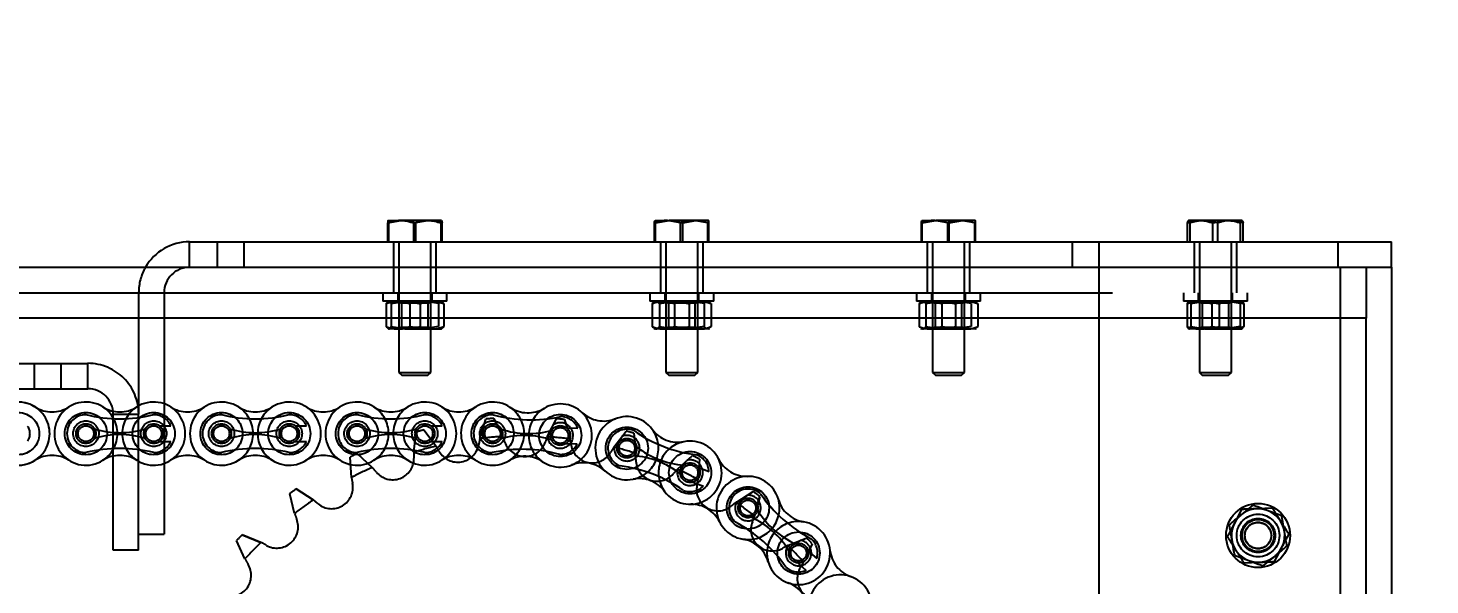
# Model space of a CAD drawing. Header units: metres. Extents: x 0 to 63075, y 0 to 44550.
# Drawn here: x 40231.3 to 40494, y 35206.8 to 35311.1 of the extents above; entities that cross this region are included whole.
import ezdxf

# ---------------------------------------------------------------- set-up
doc = ezdxf.new("R2010")
doc.units = ezdxf.units.M
doc.header["$LTSCALE"] = 75
doc.linetypes.add('HIDDEN2', pattern=[4.7625, 3.175, -1.5875])
for name, color, linetype in [('SDM', 7, 'Continuous'), ('SL4', 4, 'Continuous'), ('ST1', 7, 'HIDDEN2')]:
    doc.layers.add(name, color=color, linetype=linetype)
doc.styles.add('ROMANS', font='ROMANS.SHX')
doc.dimstyles.new('75___1-75', dxfattribs={"dimscale": 75, "dimtxt": 2.5, "dimasz": 2, "dimexe": 1.5, "dimexo": 1, "dimgap": 0.5, "dimtad": 1, "dimdec": 0, "dimzin": 12, "dimtxsty": 'ROMANS', "dimcen": 0, "dimclrd": 256, "dimclre": 256, "dimclrt": 3, "dimazin": 3, "dimtfac": 1, "dimtdec": 0, "dimtmove": 0, "dimatfit": 0, "dimfxl": 1, "dimlwd": -1, "dimlwe": -1, "dimarcsym": 0})

# ---------------------------------------------------------------- blocks, each defined once
blk = doc.blocks.new('*D30')
at = {"layer": 'Defpoints', "color": 0, "transparency": 16777216}
for p in [(40486.78, 35690.51), (40724.01, 35690.51), (40486.78, 35271.03)]:
    blk.add_point(p, dxfattribs=at)
at = {"layer": 'SDM', "transparency": 16777216}
for p, q in [((40486.78, 35346.03), (40486.78, 35803.01)), ((40724.01, 35765.51), (40724.01, 35803.01)), ((40336.78, 35690.51), (40186.78, 35690.51)), ((40486.78, 35690.51), (40724.01, 35690.51)), ((40874.01, 35690.51), (41922, 35690.51))]:
    blk.add_line(p, q, dxfattribs=at)
for points in [[(40336.78, 35715.51), (40336.78, 35665.51), (40486.78, 35690.51)], [(40874.01, 35715.51), (40874.01, 35665.51), (40724.01, 35690.51)]]:
    blk.add_solid(points, dxfattribs=at)
at = {"layer": 'SDM', "color": 3, "transparency": 16777216, "insert": (41643.43, 35821.76), "char_height": 187.5, "attachment_point": 5, "style": 'ROMANS'}
blk.add_mtext('237', dxfattribs=at)
blk = doc.blocks.new('*D31')
at = {"layer": 'Defpoints', "color": 0, "transparency": 16777216}
for p in [(35812.3, 35690.51), (35812.3, 35271.03), (40486.78, 35271.03)]:
    blk.add_point(p, dxfattribs=at)
at = {"layer": 'SDM', "transparency": 16777216}
for p, q in [((35812.3, 35346.03), (35812.3, 35803.01)), ((40486.78, 35346.03), (40486.78, 35803.01)), ((40336.78, 35690.51), (35962.3, 35690.51))]:
    blk.add_line(p, q, dxfattribs=at)
for points in [[(35962.3, 35715.51), (35962.3, 35665.51), (35812.3, 35690.51)], [(40336.78, 35715.51), (40336.78, 35665.51), (40486.78, 35690.51)]]:
    blk.add_solid(points, dxfattribs=at)
at = {"layer": 'SDM', "color": 3, "transparency": 16777216, "insert": (38149.54, 35821.76), "char_height": 187.5, "attachment_point": 5, "style": 'ROMANS'}
blk.add_mtext('4674', dxfattribs=at)
blk = doc.blocks.new('A$Ce03ead7b')
at = {"layer": 'SL4'}
for p, q in [((4486.38, 1733.67), (4488.83, 1734.11)), ((4486.48, 1734.11), (4486.47, 1734.11)), ((4486.48, 1734.11), (4488.83, 1734.11)), ((4493.83, 1734.11), (4488.83, 1734.11)), ((4491.29, 1733.67), (4493.83, 1734.11)), ((4496.47, 1734.11), (4493.83, 1734.11)), ((4496.48, 1734.11), (4496.47, 1734.11)), ((4496.48, 1734.11), (4496.48, 1734.11)), ((4536.48, 1734.11), (4539.13, 1734.11)), ((4536.58, 1733.67), (4539.13, 1734.11)), ((4544.13, 1734.11), (4539.13, 1734.11)), ((4541.68, 1733.67), (4544.13, 1734.11)), ((4546.47, 1734.11), (4544.13, 1734.11)), ((4546.48, 1734.11), (4546.47, 1734.11)), ((4586.48, 1734.11), (4586.47, 1734.11)), ((4586.48, 1734.11), (4589.07, 1734.11)), ((4586.54, 1733.67), (4589.07, 1734.11)), ((4594.07, 1734.11), (4589.07, 1734.11)), ((4591.6, 1733.67), (4594.07, 1734.11)), ((4596.47, 1734.11), (4594.07, 1734.11)), ((4596.48, 1734.11), (4596.48, 1734.11)), ((4636.25, 1733.67), (4638.62, 1734.11)), ((4636.48, 1734.11), (4636.46, 1734.1)), ((4643.6, 1734.11), (4638.62, 1734.11)), ((4640.99, 1733.67), (4643.6, 1734.11)), ((4646.46, 1734.11), (4643.6, 1734.11)), ((4646.49, 1734.1), (4646.48, 1734.11)), ((4486.38, 1730.11), (4486.38, 1733.67)), ((4491.29, 1730.11), (4491.29, 1733.67)), ((4496.38, 1730.11), (4496.38, 1733.67)), ((4496.57, 1730.11), (4496.57, 1733.67)), ((4536.38, 1730.11), (4536.38, 1733.67)), ((4536.58, 1730.11), (4536.58, 1733.67)), ((4541.68, 1730.11), (4541.68, 1733.67)), ((4546.57, 1730.11), (4546.57, 1733.67)), ((4586.42, 1730.11), (4586.42, 1733.67)), ((4586.54, 1730.11), (4586.54, 1733.67)), ((4591.6, 1730.11), (4591.6, 1733.67)), ((4596.53, 1730.11), (4596.53, 1733.67)), ((4636.25, 1730.11), (4636.25, 1733.67)), ((4640.99, 1730.11), (4640.99, 1733.67)), ((4646.21, 1730.11), (4646.21, 1733.67)), ((4646.7, 1730.11), (4646.7, 1733.67)), ((4449.24, 1725.35), (4449.24, 1730.11)), ((4449.24, 1730.11), (4454.48, 1730.11)), ((4454.48, 1725.35), (4454.48, 1730.11)), ((4454.48, 1730.11), (4459.48, 1730.11)), ((4459.48, 1725.35), (4459.48, 1730.11)), ((4459.48, 1730.11), (4614.72, 1730.11)), ((4614.72, 1725.35), (4614.72, 1730.11)), ((4614.72, 1730.11), (4619.72, 1730.11)), ((4619.72, 1725.35), (4619.72, 1730.11)), ((4619.72, 1730.11), (4664.48, 1730.11)), ((4664.48, 1725.35), (4664.48, 1730.11)), ((4664.48, 1730.11), (4674.48, 1730.11)), ((4674.48, 1725.35), (4674.48, 1730.11)), ((3669.71, 1725.35), (4614.72, 1725.35)), ((4459.48, 1725.35), (4614.72, 1725.35)), ((4614.72, 1725.35), (4619.71, 1725.35)), ((4619.71, 1481.35), (4619.71, 1725.35)), ((4619.71, 1725.35), (4664.95, 1725.35)), ((4664.95, 1481.35), (4664.95, 1725.35)), ((4664.95, 1725.35), (4674.48, 1725.35)), ((4674.48, 1725.35), (4674.48, 1481.35)), ((4619.71, 1715.83), (3669.71, 1715.83)), ((4648.5, 1680.8), (4646.28, 1678.96)), ((4653.92, 1678.8), (4651.21, 1679.8)), ((4645.03, 1671.42), (4647.74, 1670.42)), ((4650.45, 1669.42), (4652.67, 1671.26))]:
    blk.add_line(p, q, dxfattribs=at)
for centre, radius, start, end in [((4449.24, 1720.59), 9.53, 90, 150), ((4649.47, 1675.11), 5, 129.7022, 189.7022), ((4649.47, 1675.11), 5, 69.7022, 129.7022), ((4649.47, 1675.11), 5, 9.7022, 69.7022), ((4649.47, 1675.11), 5, 189.7022, 249.7022), ((4649.47, 1675.11), 5, 309.7022, 9.7022), ((4649.47, 1675.11), 5, 249.7022, 309.7022)]:
    blk.add_arc(centre, radius, start, end, dxfattribs=at)
for points, knots in [([(4486.48, 1734.11), (4486.47, 1734.11), (4486.44, 1734.09), (4486.41, 1733.85), (4486.38, 1733.67)], [0, 0, 0, 0, 0.231849, 1, 1, 1, 1]), ([(4488.83, 1734.11), (4488.89, 1734.11), (4489.72, 1734.11), (4490.53, 1733.88), (4491.29, 1733.67)], [0, 0, 0, 0, 0.0702006, 1, 1, 1, 1]), ([(4493.83, 1734.11), (4493.89, 1734.11), (4494.75, 1734.11), (4495.59, 1733.88), (4496.38, 1733.67)], [0, 0, 0, 0, 0.070201, 1, 1, 1, 1]), ([(4496.38, 1733.67), (4496.4, 1733.85), (4496.43, 1734.09), (4496.46, 1734.11), (4496.47, 1734.11)], [0, 0, 0, 0, 0.768151, 1, 1, 1, 1]), ([(4496.47, 1734.11), (4496.5, 1734.06), (4496.53, 1733.98), (4496.56, 1733.72), (4496.57, 1733.67)], [0, 0, 0, 0, 0.7889992, 1, 1, 1, 1]), ([(4536.38, 1733.67), (4536.38, 1733.72), (4536.42, 1733.98), (4536.45, 1734.06), (4536.48, 1734.11)], [0, 0, 0, 0, 0.211001, 1, 1, 1, 1]), ([(4536.48, 1734.11), (4536.49, 1734.11), (4536.52, 1734.09), (4536.55, 1733.85), (4536.58, 1733.67)], [0, 0, 0, 0, 0.231849, 1, 1, 1, 1]), ([(4539.13, 1734.11), (4539.19, 1734.11), (4540.05, 1734.11), (4540.9, 1733.88), (4541.68, 1733.67)], [0, 0, 0, 0, 0.070201, 1, 1, 1, 1]), ([(4544.13, 1734.11), (4544.18, 1734.11), (4545.01, 1734.11), (4545.82, 1733.88), (4546.57, 1733.67)], [0, 0, 0, 0, 0.070201, 1, 1, 1, 1]), ([(4546.57, 1733.67), (4546.55, 1733.85), (4546.51, 1734.09), (4546.48, 1734.11), (4546.47, 1734.11)], [0, 0, 0, 0, 0.768151, 1, 1, 1, 1]), ([(4586.42, 1733.67), (4586.42, 1733.72), (4586.44, 1733.98), (4586.46, 1734.06), (4586.48, 1734.11)], [0, 0, 0, 0, 0.2110008, 1, 1, 1, 1]), ([(4586.48, 1734.11), (4586.48, 1734.11), (4586.5, 1734.09), (4586.52, 1733.85), (4586.54, 1733.67)], [0, 0, 0, 0, 0.231849, 1, 1, 1, 1]), ([(4589.07, 1734.11), (4589.13, 1734.11), (4589.98, 1734.11), (4590.82, 1733.88), (4591.6, 1733.67)], [0, 0, 0, 0, 0.0702006, 1, 1, 1, 1]), ([(4594.07, 1734.11), (4594.12, 1734.11), (4594.96, 1734.11), (4595.77, 1733.88), (4596.53, 1733.67)], [0, 0, 0, 0, 0.070201, 1, 1, 1, 1]), ([(4596.53, 1733.67), (4596.52, 1733.85), (4596.5, 1734.09), (4596.48, 1734.11), (4596.47, 1734.11)], [0, 0, 0, 0, 0.768151, 1, 1, 1, 1]), ([(4638.62, 1734.11), (4638.67, 1734.11), (4639.47, 1734.11), (4640.26, 1733.88), (4640.99, 1733.67)], [0, 0, 0, 0, 0.070201, 1, 1, 1, 1]), ([(4643.6, 1734.11), (4643.66, 1734.11), (4644.54, 1734.11), (4645.41, 1733.88), (4646.21, 1733.67)], [0, 0, 0, 0, 0.070201, 1, 1, 1, 1]), ([(4646.21, 1733.67), (4646.27, 1733.85), (4646.36, 1734.09), (4646.44, 1734.11), (4646.46, 1734.11)], [0, 0, 0, 0, 0.768151, 1, 1, 1, 1]), ([(4646.46, 1734.11), (4646.52, 1734.06), (4646.61, 1733.98), (4646.68, 1733.72), (4646.7, 1733.67)], [0, 0, 0, 0, 0.788999, 1, 1, 1, 1]), ([(4646.28, 1678.96), (4646.23, 1678.91), (4645.48, 1678.29), (4644.74, 1677.68), (4644.06, 1677.11)], [0, 0, 0, 0, 0.070201, 1, 1, 1, 1]), ([(4651.21, 1679.8), (4651.15, 1679.82), (4650.23, 1680.16), (4649.34, 1680.49), (4648.5, 1680.8)], [0, 0, 0, 0, 0.070201, 1, 1, 1, 1]), ([(4654.4, 1675.95), (4654.37, 1676.18), (4654.2, 1677.14), (4654.04, 1678.08), (4653.92, 1678.8)], [0, 0, 0, 0, 0.231849, 1, 1, 1, 1]), ([(4644.06, 1677.11), (4644.18, 1676.39), (4644.34, 1675.45), (4644.51, 1674.49), (4644.55, 1674.27)], [0, 0, 0, 0, 0.7681507, 1, 1, 1, 1]), ([(4644.55, 1674.27), (4644.68, 1673.51), (4644.84, 1672.54), (4645, 1671.62), (4645.03, 1671.42)], [0, 0, 0, 0, 0.788999, 1, 1, 1, 1]), ([(4654.89, 1673.11), (4654.86, 1673.3), (4654.7, 1674.23), (4654.53, 1675.19), (4654.4, 1675.95)], [0, 0, 0, 0, 0.211001, 1, 1, 1, 1]), ([(4652.67, 1671.26), (4652.72, 1671.31), (4653.47, 1671.93), (4654.21, 1672.54), (4654.89, 1673.11)], [0, 0, 0, 0, 0.070201, 1, 1, 1, 1]), ([(4647.74, 1670.42), (4647.8, 1670.4), (4648.72, 1670.06), (4649.61, 1669.73), (4650.45, 1669.42)], [0, 0, 0, 0, 0.070201, 1, 1, 1, 1])]:
    blk.add_open_spline(points, degree=3, knots=knots, dxfattribs=at)
at = {"layer": 'ST1'}
for p, q in [((4491.66, 1733.67), (4489.12, 1734.11)), ((4496.57, 1733.67), (4494.12, 1734.11)), ((4541.27, 1733.67), (4538.82, 1734.11)), ((4546.37, 1733.67), (4543.82, 1734.11)), ((4591.35, 1733.67), (4588.88, 1734.11)), ((4596.41, 1733.67), (4593.88, 1734.11)), ((4596.47, 1734.11), (4596.49, 1734.09)), ((4638.62, 1734.11), (4636.48, 1734.11)), ((4641.96, 1733.67), (4639.35, 1734.11)), ((4646.7, 1733.67), (4644.33, 1734.11)), ((4646.48, 1734.11), (4646.46, 1734.11)), ((4486.57, 1730.11), (4486.57, 1733.67)), ((4491.66, 1730.11), (4491.66, 1733.67)), ((4541.27, 1730.11), (4541.27, 1733.67)), ((4546.37, 1730.11), (4546.37, 1733.67)), ((4591.35, 1730.11), (4591.35, 1733.67)), ((4596.41, 1730.11), (4596.41, 1733.67)), ((4636.74, 1730.11), (4636.74, 1733.67)), ((4641.96, 1730.11), (4641.96, 1733.67)), ((4449.24, 1725.35), (4449.24, 1730.11)), ((4454.48, 1725.35), (4454.48, 1730.11)), ((4487.48, 1730.11), (4487.48, 1725.35)), ((4488.47, 1730.11), (4488.47, 1705.67)), ((4494.47, 1705.67), (4494.47, 1730.11)), ((4495.48, 1725.35), (4495.48, 1730.11)), ((4537.48, 1730.11), (4537.48, 1725.35)), ((4538.48, 1730.11), (4538.48, 1705.67)), ((4544.48, 1705.67), (4544.48, 1730.11)), ((4545.48, 1725.35), (4545.48, 1730.11)), ((4587.48, 1730.11), (4587.48, 1725.35)), ((4588.48, 1730.11), (4588.48, 1705.67)), ((4594.48, 1705.67), (4594.48, 1730.11)), ((4595.48, 1725.35), (4595.48, 1730.11)), ((4614.72, 1725.35), (4614.72, 1730.11)), ((4637.48, 1730.11), (4637.48, 1725.35)), ((4638.48, 1730.11), (4638.48, 1705.67)), ((4644.48, 1705.67), (4644.48, 1730.11)), ((4645.48, 1725.35), (4645.48, 1730.11)), ((4664.48, 1725.35), (4664.48, 1730.11)), ((4487.48, 1725.35), (4487.48, 1720.59)), ((4495.48, 1720.59), (4495.48, 1725.35)), ((4537.48, 1725.35), (4537.48, 1720.59)), ((4545.48, 1720.59), (4545.48, 1725.35)), ((4587.48, 1725.35), (4587.48, 1720.59)), ((4595.48, 1720.59), (4595.48, 1725.35)), ((4637.48, 1725.35), (4637.48, 1720.59)), ((4645.48, 1720.59), (4645.48, 1725.35)), ((4664.95, 1481.35), (4664.95, 1725.35)), ((4669.71, 1725.35), (4669.71, 1722.29)), ((4669.71, 1722.29), (4669.71, 1715.83)), ((3669.71, 1720.59), (4669.71, 1720.59)), ((4439.71, 1720.59), (4439.71, 1697.83)), ((4444.48, 1720.59), (4444.48, 1675.35)), ((4485.47, 1720.59), (4485.47, 1718.99)), ((4493.25, 1718.99), (4485.47, 1718.99)), ((4486.06, 1718.54), (4486.55, 1718.99)), ((4486.06, 1718.54), (4486.06, 1714.23)), ((4487.04, 1718.54), (4489.75, 1718.99)), ((4487.04, 1718.54), (4487.04, 1714.23)), ((4488.28, 1720.59), (4488.28, 1718.99)), ((4488.47, 1718.99), (4488.47, 1718.96)), ((4494.47, 1718.96), (4488.47, 1718.96)), ((4488.47, 1718.96), (4488.98, 1718.61)), ((4488.47, 1718.99), (4488.98, 1718.64)), ((4489.88, 1718.64), (4488.98, 1718.64)), ((4488.98, 1718.64), (4488.98, 1718.61)), ((4493.07, 1718.61), (4488.98, 1718.61)), ((4488.98, 1718.61), (4488.98, 1714.14)), ((4493.98, 1718.64), (4489.88, 1718.64)), ((4490.5, 1718.54), (4490.5, 1714.23)), ((4492.45, 1718.54), (4492.45, 1714.23)), ((4493.98, 1718.61), (4493.07, 1718.61)), ((4495.91, 1718.54), (4493.2, 1718.99)), ((4497.48, 1718.99), (4493.25, 1718.99)), ((4493.98, 1718.64), (4494.47, 1718.99)), ((4493.98, 1718.61), (4494.47, 1718.96)), ((4493.98, 1718.61), (4493.98, 1718.64)), ((4493.98, 1714.14), (4493.98, 1718.61)), ((4494.47, 1718.96), (4494.47, 1718.99)), ((4494.68, 1718.99), (4494.68, 1720.59)), ((4495.91, 1718.54), (4495.91, 1714.23)), ((4496.89, 1718.54), (4496.4, 1718.99)), ((4496.89, 1718.54), (4496.89, 1714.23)), ((4497.48, 1718.99), (4497.48, 1720.59)), ((4535.48, 1720.59), (4535.48, 1718.99)), ((4543.64, 1718.99), (4535.48, 1718.99)), ((4535.93, 1718.54), (4536.33, 1718.8)), ((4535.93, 1718.54), (4535.93, 1714.23)), ((4536.48, 1718.99), (4536.28, 1718.88)), ((4537.3, 1718.54), (4540.07, 1718.99)), ((4537.3, 1718.54), (4537.3, 1714.23)), ((4538.28, 1720.59), (4538.28, 1718.99)), ((4538.48, 1718.99), (4538.98, 1718.64)), ((4538.48, 1718.99), (4538.48, 1718.96)), ((4544.48, 1718.96), (4538.48, 1718.96)), ((4538.48, 1718.96), (4538.98, 1718.61)), ((4539.75, 1718.64), (4538.98, 1718.64)), ((4538.98, 1718.64), (4538.98, 1718.61)), ((4543.2, 1718.61), (4538.98, 1718.61)), ((4538.98, 1718.61), (4538.98, 1714.14)), ((4543.98, 1718.64), (4539.75, 1718.64)), ((4540.11, 1718.54), (4540.11, 1714.23)), ((4542.84, 1718.54), (4542.84, 1714.23)), ((4545.65, 1718.54), (4542.88, 1718.99)), ((4543.98, 1718.61), (4543.2, 1718.61)), ((4547.48, 1718.99), (4543.64, 1718.99)), ((4543.98, 1718.64), (4544.48, 1718.99)), ((4543.98, 1718.61), (4544.48, 1718.96)), ((4543.98, 1718.61), (4543.98, 1718.64)), ((4543.98, 1714.14), (4543.98, 1718.61)), ((4544.48, 1718.96), (4544.48, 1718.99)), ((4544.67, 1718.99), (4544.67, 1720.59)), ((4545.65, 1718.54), (4545.65, 1714.23)), ((4546.67, 1718.88), (4546.47, 1718.99)), ((4547.02, 1718.54), (4546.62, 1718.8)), ((4547.02, 1718.54), (4547.02, 1714.23)), ((4547.48, 1718.99), (4547.48, 1720.59)), ((4585.48, 1720.59), (4585.48, 1718.99)), ((4593.56, 1718.99), (4585.48, 1718.99)), ((4585.96, 1718.54), (4586.35, 1718.81)), ((4585.96, 1718.54), (4585.96, 1714.23)), ((4586.48, 1718.99), (4586.3, 1718.89)), ((4587.24, 1718.54), (4590, 1718.99)), ((4587.24, 1718.54), (4587.24, 1714.23)), ((4588.28, 1720.59), (4588.28, 1718.99)), ((4588.48, 1718.99), (4588.97, 1718.64)), ((4588.48, 1718.99), (4588.48, 1718.96)), ((4594.48, 1718.96), (4588.48, 1718.96)), ((4588.48, 1718.96), (4588.97, 1718.61)), ((4593.18, 1718.61), (4588.97, 1718.61)), ((4588.97, 1718.61), (4588.97, 1714.14)), ((4589.77, 1718.64), (4588.97, 1718.64)), ((4588.97, 1718.64), (4588.97, 1718.61)), ((4593.98, 1718.64), (4589.77, 1718.64)), ((4590.19, 1718.54), (4590.19, 1714.23)), ((4592.76, 1718.54), (4592.76, 1714.23)), ((4595.71, 1718.54), (4592.95, 1718.99)), ((4593.98, 1718.61), (4593.18, 1718.61)), ((4597.48, 1718.99), (4593.56, 1718.99)), ((4593.98, 1718.64), (4594.48, 1718.99)), ((4593.98, 1718.61), (4594.48, 1718.96)), ((4593.98, 1718.61), (4593.98, 1718.64)), ((4593.98, 1714.14), (4593.98, 1718.61)), ((4594.48, 1718.96), (4594.48, 1718.99)), ((4594.68, 1718.99), (4594.68, 1720.59)), ((4595.71, 1718.54), (4595.71, 1714.23)), ((4596.65, 1718.89), (4596.48, 1718.99)), ((4596.99, 1718.54), (4596.6, 1718.81)), ((4596.99, 1718.54), (4596.99, 1714.23)), ((4597.48, 1718.99), (4597.48, 1720.59)), ((4635.48, 1720.59), (4635.48, 1718.99)), ((4642.95, 1718.99), (4635.48, 1718.99)), ((4636.17, 1718.54), (4636.51, 1718.99)), ((4636.17, 1718.54), (4636.17, 1714.23)), ((4636.85, 1718.54), (4639.5, 1718.99)), ((4636.85, 1718.54), (4636.85, 1714.23)), ((4638.28, 1720.59), (4638.28, 1718.99)), ((4638.48, 1718.99), (4638.98, 1718.64)), ((4638.48, 1718.99), (4638.48, 1718.96)), ((4644.48, 1718.96), (4638.48, 1718.96)), ((4638.48, 1718.96), (4638.98, 1718.61)), ((4639.98, 1718.64), (4638.98, 1718.64)), ((4638.98, 1718.64), (4638.98, 1718.61)), ((4642.97, 1718.61), (4638.98, 1718.61)), ((4638.98, 1718.61), (4638.98, 1714.14)), ((4643.98, 1718.64), (4639.98, 1718.64)), ((4640.79, 1718.54), (4640.79, 1714.23)), ((4642.16, 1718.54), (4642.16, 1714.23)), ((4647.48, 1718.99), (4642.95, 1718.99)), ((4643.98, 1718.61), (4642.97, 1718.61)), ((4646.1, 1718.54), (4643.45, 1718.99)), ((4643.98, 1718.64), (4644.48, 1718.99)), ((4643.98, 1718.61), (4644.48, 1718.96)), ((4643.98, 1718.61), (4643.98, 1718.64)), ((4643.98, 1714.14), (4643.98, 1718.61)), ((4644.68, 1718.99), (4644.68, 1720.59)), ((4646.1, 1718.54), (4646.1, 1714.23)), ((4646.78, 1718.54), (4646.44, 1718.99)), ((4646.78, 1718.54), (4646.78, 1714.23)), ((4647.48, 1718.99), (4647.48, 1720.59)), ((4669.71, 1715.83), (3669.71, 1715.83)), ((4669.71, 1715.83), (4619.71, 1715.83)), ((4669.71, 1490.88), (4669.71, 1715.83)), ((4486.06, 1714.23), (4486.55, 1713.79)), ((4489.75, 1713.79), (4486.55, 1713.79)), ((4487.04, 1714.23), (4489.75, 1713.79)), ((4488.98, 1714.14), (4488.47, 1713.79)), ((4488.98, 1714.16), (4488.47, 1713.81)), ((4489.56, 1713.81), (4488.47, 1713.81)), ((4488.98, 1714.16), (4493.98, 1714.16)), ((4488.98, 1714.14), (4493.98, 1714.14)), ((4489.56, 1713.81), (4494.47, 1713.81)), ((4494.67, 1713.79), (4489.75, 1713.79)), ((4495.91, 1714.23), (4493.2, 1713.79)), ((4494.47, 1713.81), (4493.98, 1714.16)), ((4494.47, 1713.79), (4493.98, 1714.14)), ((4494.67, 1713.79), (4496.47, 1713.79)), ((4496.89, 1714.23), (4496.4, 1713.79)), ((4535.93, 1714.23), (4536.62, 1713.79)), ((4536.28, 1713.9), (4536.48, 1713.79)), ((4536.62, 1713.79), (4536.48, 1713.79)), ((4540.07, 1713.79), (4536.62, 1713.79)), ((4537.3, 1714.23), (4540.07, 1713.79)), ((4538.98, 1714.16), (4538.48, 1713.81)), ((4538.98, 1714.14), (4538.48, 1713.79)), ((4538.48, 1713.81), (4539.4, 1713.81)), ((4538.98, 1714.16), (4543.98, 1714.16)), ((4538.98, 1714.14), (4543.98, 1714.14)), ((4539.4, 1713.81), (4544.48, 1713.81)), ((4544.93, 1713.79), (4540.07, 1713.79)), ((4545.65, 1714.23), (4542.88, 1713.79)), ((4544.48, 1713.81), (4543.98, 1714.16)), ((4544.48, 1713.79), (4543.98, 1714.14)), ((4546.47, 1713.79), (4544.93, 1713.79)), ((4547.02, 1714.23), (4546.33, 1713.79)), ((4546.47, 1713.79), (4546.67, 1713.9)), ((4585.96, 1714.23), (4586.6, 1713.79)), ((4586.3, 1713.89), (4586.48, 1713.79)), ((4586.6, 1713.79), (4586.48, 1713.79)), ((4590, 1713.79), (4586.6, 1713.79)), ((4587.24, 1714.23), (4590, 1713.79)), ((4588.97, 1714.16), (4588.48, 1713.81)), ((4588.97, 1714.14), (4588.48, 1713.79)), ((4588.48, 1713.81), (4589.43, 1713.81)), ((4588.97, 1714.14), (4593.98, 1714.14)), ((4588.97, 1714.16), (4593.98, 1714.16)), ((4589.43, 1713.81), (4594.48, 1713.81)), ((4594.88, 1713.79), (4590, 1713.79)), ((4595.71, 1714.23), (4592.95, 1713.79)), ((4594.48, 1713.81), (4593.98, 1714.16)), ((4594.48, 1713.79), (4593.98, 1714.14)), ((4596.48, 1713.79), (4594.88, 1713.79)), ((4596.99, 1714.23), (4596.35, 1713.79)), ((4596.48, 1713.79), (4596.65, 1713.89)), ((4636.17, 1714.23), (4636.51, 1713.79)), ((4639.5, 1713.79), (4636.51, 1713.79)), ((4636.85, 1714.23), (4639.5, 1713.79)), ((4638.98, 1714.16), (4638.48, 1713.81)), ((4638.98, 1714.14), (4638.48, 1713.79)), ((4639.68, 1713.81), (4638.48, 1713.81)), ((4638.98, 1714.16), (4643.98, 1714.16)), ((4638.98, 1714.14), (4643.98, 1714.14)), ((4644.47, 1713.79), (4639.5, 1713.79)), ((4639.68, 1713.81), (4644.48, 1713.81)), ((4646.1, 1714.23), (4643.45, 1713.79)), ((4644.48, 1713.81), (4643.98, 1714.16)), ((4644.48, 1713.79), (4643.98, 1714.14)), ((4644.47, 1713.79), (4646.47, 1713.79)), ((4646.78, 1714.23), (4646.44, 1713.79)), ((4646.44, 1713.79), (4646.47, 1713.79)), ((4312.47, 1707.35), (4420.19, 1707.35)), ((4420.19, 1702.59), (4420.19, 1707.35)), ((4420.19, 1707.35), (4425.19, 1707.35)), ((4425.19, 1702.59), (4425.19, 1707.35)), ((4425.19, 1707.35), (4430.19, 1707.35)), ((4430.19, 1702.59), (4430.19, 1707.35)), ((4488.47, 1705.67), (4494.47, 1705.67)), ((4488.47, 1705.67), (4489.03, 1705.11)), ((4489.03, 1705.11), (4493.92, 1705.11)), ((4493.92, 1705.11), (4494.47, 1705.67)), ((4538.48, 1705.67), (4544.48, 1705.67)), ((4538.48, 1705.67), (4539.03, 1705.11)), ((4539.03, 1705.11), (4543.92, 1705.11)), ((4543.92, 1705.11), (4544.48, 1705.67)), ((4588.48, 1705.67), (4594.48, 1705.67)), ((4588.48, 1705.67), (4589.03, 1705.11)), ((4589.03, 1705.11), (4593.92, 1705.11)), ((4593.92, 1705.11), (4594.48, 1705.67)), ((4638.48, 1705.67), (4644.48, 1705.67)), ((4638.48, 1705.67), (4639.03, 1705.11)), ((4639.03, 1705.11), (4643.92, 1705.11)), ((4643.92, 1705.11), (4644.48, 1705.67)), ((4312.47, 1702.59), (4420.19, 1702.59)), ((4420.19, 1702.59), (4425.19, 1702.59)), ((4425.19, 1702.59), (4430.19, 1702.59)), ((4434.95, 1697.83), (4439.71, 1697.83)), ((4434.95, 1672.35), (4434.95, 1697.83)), ((4439.71, 1672.35), (4439.71, 1697.83)), ((4443.63, 1695.67), (4445.76, 1695.67)), ((4469.03, 1695.67), (4471.16, 1695.67)), ((4491.29, 1690.72), (4491.74, 1694.5)), ((4493.18, 1694.89), (4495.46, 1691.85)), ((4494.43, 1695.67), (4496.56, 1695.67)), ((4503.65, 1693.29), (4504.76, 1696.92)), ((4506.26, 1697.05), (4507.96, 1693.65)), ((4507.96, 1693.65), (4506.26, 1697.05)), ((4516.27, 1693.6), (4518.01, 1696.98)), ((4519.5, 1696.84), (4519.99, 1695.17)), ((4519.87, 1695.29), (4521.99, 1695.23)), ((4528.74, 1691.66), (4531.06, 1694.67)), ((4443.63, 1692.71), (4445.76, 1692.71)), ((4469.03, 1692.71), (4471.16, 1692.71)), ((4494.43, 1692.71), (4496.56, 1692.71)), ((4519.79, 1692.34), (4521.91, 1692.28)), ((4520.49, 1693.46), (4520.57, 1693.19)), ((4532.5, 1694.27), (4532.68, 1692.5)), ((4479.59, 1686), (4479.35, 1689.79)), ((4480.71, 1690.43), (4483.49, 1687.85)), ((4483.49, 1687.85), (4480.71, 1690.43)), ((4532.87, 1690.75), (4532.9, 1690.49)), ((4540.66, 1687.52), (4543.48, 1690.07)), ((4544.83, 1689.42), (4544.7, 1687.66)), ((4544.61, 1687.86), (4546.59, 1687.1)), ((4543.55, 1685.11), (4545.53, 1684.34)), ((4544.57, 1685.9), (4544.54, 1685.63)), ((4468.92, 1679.25), (4468.01, 1682.94)), ((4469.23, 1683.82), (4472.43, 1681.77)), ((4472.43, 1681.77), (4469.23, 1683.82)), ((4551.66, 1681.32), (4554.88, 1683.33)), ((4555.64, 1680.71), (4556.09, 1682.44)), ((4556.09, 1682.44), (4555.65, 1680.72)), ((4555.19, 1678.97), (4555.14, 1678.76)), ((4555.14, 1678.76), (4555.19, 1678.97)), ((4646.4, 1679.99), (4645.05, 1677.44)), ((4652.17, 1680.22), (4649.28, 1680.11)), ((4439.71, 1675.35), (4444.48, 1675.35)), ((4459.63, 1670.71), (4458.07, 1674.18)), ((4459.11, 1675.26), (4462.63, 1673.82)), ((4462.63, 1673.82), (4459.11, 1675.26)), ((4561.37, 1673.26), (4564.9, 1674.66)), ((4565.93, 1673.57), (4565.19, 1671.97)), ((4439.71, 1672.35), (4434.95, 1672.35)), ((4565.18, 1672.19), (4566.77, 1670.78)), ((4652.55, 1670.23), (4653.9, 1672.78)), ((4563.22, 1669.99), (4564.8, 1668.57)), ((4564.45, 1670.37), (4564.33, 1670.12)), ((4646.78, 1670), (4649.67, 1670.11))]:
    blk.add_line(p, q, dxfattribs=at)
for centre, radius in [((4417.13, 1694.19), 3.96), ((4429.83, 1694.19), 3.96), ((4442.53, 1694.19), 3.96), ((4455.23, 1694.19), 3.96), ((4467.93, 1694.19), 3.96), ((4480.63, 1694.19), 3.96), ((4493.33, 1694.19), 3.96), ((4506.03, 1694.19), 3.96), ((4518.72, 1693.84), 3.96), ((4429.83, 1694.19), 2.4), ((4429.83, 1694.19), 1.85), ((4429.83, 1694.19), 1.48), ((4442.53, 1694.19), 2.4), ((4442.53, 1694.19), 1.84), ((4442.53, 1694.19), 1.48), ((4455.23, 1694.19), 2.4), ((4455.23, 1694.19), 1.84), ((4455.23, 1694.19), 1.48), ((4467.93, 1694.19), 2.4), ((4467.93, 1694.19), 1.85), ((4467.93, 1694.19), 1.48), ((4480.63, 1694.19), 2.4), ((4480.63, 1694.19), 1.85), ((4480.63, 1694.19), 1.48), ((4493.33, 1694.19), 2.4), ((4493.33, 1694.19), 1.84), ((4493.33, 1694.19), 1.48), ((4506.03, 1694.19), 2.4), ((4506.03, 1694.19), 1.85), ((4506.03, 1694.19), 1.48), ((4518.72, 1693.84), 1.85), ((4518.72, 1693.84), 1.48), ((4531.2, 1691.46), 3.96), ((4531.2, 1691.46), 1.84), ((4531.2, 1691.46), 1.48), ((4543.04, 1686.88), 3.96), ((4543.04, 1686.88), 1.84), ((4543.04, 1686.88), 1.48), ((4553.89, 1680.27), 3.96), ((4553.89, 1680.27), 1.84), ((4553.89, 1680.27), 1.48), ((4649.47, 1675.11), 6), ((4649.47, 1675.11), 4), ((4649.47, 1675.11), 3.2), ((4649.47, 1675.11), 3), ((4649.47, 1675.11), 2.5), ((4649.47, 1675.11), 2.45), ((4563.37, 1671.82), 3.96), ((4563.37, 1671.82), 1.85), ((4563.37, 1671.82), 1.48)]:
    blk.add_circle(centre, radius, dxfattribs=at)
for centre, radius, start, end in [((4449.24, 1720.59), 9.53, 150, 180), ((4449.24, 1720.59), 4.76, 90, 180), ((4430.19, 1697.83), 9.53, 0, 90), ((4430.19, 1697.83), 4.76, 0, 90), ((4417.13, 1694.19), 5.92, 57.5667, 302.4333), ((4417.13, 1694.19), 5.91, 243.6408, 90), ((4429.83, 1694.19), 5.92, 57.5667, 302.4333), ((4442.53, 1694.19), 5.92, 237.5667, 122.4333), ((4455.23, 1694.19), 5.92, 57.5667, 302.4333), ((4467.93, 1694.19), 5.92, 237.5667, 122.4333), ((4480.63, 1694.19), 5.92, 57.5667, 302.4333), ((4493.33, 1694.19), 5.92, 237.5667, 122.4333), ((4506.03, 1694.19), 5.92, 55.9978, 300.8644), ((4518.72, 1693.84), 5.92, 235.9978, 120.8644), ((4423.48, 1704.18), 5.92, 237.5667, 302.4333), ((4429.83, 1694.19), 3.55, 90, 270), ((4436.18, 1723.29), 26.32, 256.0401, 283.9599), ((4436.18, 1704.18), 5.92, 237.5667, 302.4333), ((4429.83, 1694.19), 5.92, 302.4333, 57.5667), ((4442.53, 1694.19), 5.92, 122.4333, 237.5667), ((4442.53, 1694.19), 3.55, 24.5534, 90), ((4448.88, 1704.18), 5.92, 237.5667, 302.4333), ((4455.23, 1694.19), 3.55, 90, 270), ((4461.58, 1723.29), 26.32, 256.0401, 283.9599), ((4461.58, 1704.18), 5.92, 237.5667, 302.4333), ((4455.23, 1694.19), 5.92, 302.4332, 57.5668), ((4467.93, 1694.19), 5.92, 122.4332, 237.5668), ((4467.93, 1694.19), 3.55, 24.5534, 90), ((4474.28, 1704.18), 5.92, 237.5667, 302.4333), ((4480.63, 1694.19), 3.55, 90, 270), ((4486.98, 1723.29), 26.32, 256.0401, 283.9599), ((4486.98, 1704.18), 5.92, 237.5667, 302.4333), ((4480.63, 1694.19), 5.92, 302.4332, 57.5668), ((4493.33, 1694.19), 5.92, 122.4332, 237.5668), ((4493.33, 1694.19), 3.55, 24.5534, 90), ((4499.68, 1704.18), 5.92, 237.5667, 302.4333), ((4506.03, 1694.19), 3.55, 88.4311, 268.4311), ((4513.17, 1723.1), 26.32, 254.4713, 282.391), ((4506.03, 1694.19), 5.92, 300.8644, 55.9979), ((4512.65, 1704.01), 5.92, 235.9978, 300.8644), ((4518.72, 1693.84), 5.92, 120.8644, 235.9978), ((4518.72, 1693.84), 3.55, 22.9845, 88.4311), ((4526.84, 1702.47), 5.92, 226.7447, 291.6113), ((4531.2, 1691.46), 5.92, 36.4591, 281.3257), ((4417.13, 1694.19), 2.22, 323.1301, 36.8699), ((4436.18, 1710.54), 16.17, 252.993, 287.007), ((4461.58, 1710.54), 16.17, 252.993, 287.007), ((4486.98, 1710.54), 16.17, 252.993, 287.007), ((4511.71, 1623.35), 73.9, 104.5208, 105.6838), ((4511.71, 1623.35), 73.9, 94.2351, 95.398), ((4512.82, 1710.36), 16.17, 251.4241, 285.4381), ((4518.72, 1693.84), 2.4, 358.4311, 124.5632), ((4511.71, 1623.35), 73.9, 83.9493, 85.1123), ((4531.2, 1691.46), 3.55, 68.8924, 248.8924), ((4511.71, 1623.35), 73.9, 73.6636, 74.8266), ((4531.2, 1691.46), 5.92, 281.3256, 36.4591), ((4547.6, 1716.32), 26.32, 234.9325, 262.8522), ((4540.72, 1698.49), 5.92, 216.4591, 281.3257), ((4436.18, 1677.84), 16.17, 72.993, 107.007), ((4442.53, 1694.19), 3.55, 270, 335.4466), ((4461.58, 1677.84), 16.17, 72.993, 107.007), ((4467.93, 1694.19), 3.55, 270, 335.4466), ((4486.98, 1677.84), 16.17, 72.993, 107.007), ((4511.71, 1623.35), 70.4, 103.3439, 106.8606), ((4493.33, 1694.19), 3.55, 270, 335.4466), ((4477.66, 1680.87), 20.92, 28.4929, 31.6702), ((4499.51, 1692.85), 4, 210.0294, 349.8894), ((4524.13, 1689.03), 20.92, 168.2486, 171.4259), ((4511.71, 1623.35), 70.4, 93.0582, 96.5749), ((4511.93, 1677.67), 16.17, 71.4241, 105.4381), ((4488.48, 1686.02), 20.92, 18.2072, 21.3845), ((4512.11, 1693.91), 4, 199.7437, 339.6037), ((4535.66, 1685.75), 20.92, 157.9629, 161.1402), ((4511.71, 1623.35), 70.4, 82.7725, 86.2892), ((4518.72, 1693.84), 2.4, 182.7924, 358.4311), ((4518.72, 1693.84), 3.55, 268.4311, 333.8778), ((4500.04, 1689.16), 20.92, 7.9215, 11.0988), ((4524.71, 1692.7), 4, 189.458, 329.3179), ((4531.2, 1691.46), 2.4, 170.8656, 338.8924), ((4531.2, 1691.46), 2.4, 338.8924, 113.1736), ((4543.04, 1686.88), 5.92, 101.3256, 216.4591), ((4543.04, 1686.88), 5.92, 216.4591, 101.3257), ((4423.48, 1684.2), 5.92, 57.5667, 122.4333), ((4436.18, 1665.09), 26.32, 76.0401, 103.9599), ((4436.18, 1684.2), 5.92, 57.5667, 122.4333), ((4448.88, 1684.2), 5.92, 57.5667, 122.4333), ((4461.58, 1665.09), 26.32, 76.0401, 103.9599), ((4461.58, 1684.2), 5.92, 57.5667, 122.4333), ((4474.28, 1684.2), 5.92, 57.5667, 122.4333), ((4511.71, 1623.35), 73.9, 114.8065, 115.9695), ((4486.98, 1665.09), 26.32, 76.0401, 103.9599), ((4486.98, 1684.2), 5.92, 57.5667, 122.4333), ((4487.3, 1689.55), 4, 220.3152, 0.1751), ((4512.21, 1690.19), 20.92, 178.5343, 181.7116), ((4499.68, 1684.2), 5.92, 57.5667, 122.4333), ((4511.58, 1664.93), 26.32, 74.4713, 102.391), ((4512.1, 1684.03), 5.92, 55.9978, 120.8644), ((4546.42, 1680.47), 20.92, 147.6772, 150.8545), ((4511.71, 1623.35), 70.4, 72.4868, 76.0035), ((4531.23, 1673.92), 16.17, 51.8854, 85.8994), ((4511.98, 1690.19), 20.92, 357.6358, 0.8131), ((4536.88, 1689.27), 4, 179.1723, 319.0322), ((4543.01, 1704.43), 16.17, 231.8854, 265.8994), ((4543.04, 1686.88), 2.4, 338.8924, 103.973), ((4511.71, 1623.35), 73.9, 63.3779, 64.5409), ((4543.04, 1686.88), 3.55, 3.4457, 68.8924), ((4553.67, 1692.11), 5.92, 206.1734, 271.0401), ((4511.71, 1623.35), 70.4, 113.6296, 117.1463), ((4467.94, 1673.86), 20.92, 38.7786, 41.9559), ((4523.08, 1682.83), 5.92, 46.7447, 111.6113), ((4526.64, 1662.03), 26.32, 54.9325, 82.8522), ((4556.06, 1673.36), 20.92, 137.3915, 140.5688), ((4543.04, 1686.88), 2.4, 162.3907, 338.8924), ((4511.71, 1623.35), 70.4, 62.201, 65.7178), ((4475.87, 1684.13), 4, 230.6009, 10.4608), ((4500.26, 1689.2), 20.92, 188.8201, 191.9973), ((4533.52, 1679.85), 5.92, 36.4591, 101.3257), ((4543.04, 1686.88), 3.55, 248.8924, 314.339), ((4548.25, 1683.72), 4, 168.8866, 308.7465), ((4523.91, 1689.07), 20.92, 347.3501, 350.5273), ((4553.89, 1680.27), 5.92, 15.8878, 260.7544), ((4511.71, 1623.35), 73.9, 125.0922, 126.2552), ((4511.71, 1623.35), 70.4, 123.9153, 127.4321), ((4459.62, 1665.23), 20.92, 49.0643, 52.2416), ((4553.89, 1680.27), 3.55, 48.3211, 228.3211), ((4564.28, 1664.64), 20.92, 127.1058, 130.283), ((4553.89, 1680.27), 2.4, 150.3027, 318.3211), ((4511.71, 1623.35), 70.4, 51.9153, 55.4321), ((4553.89, 1680.27), 5.92, 260.7545, 15.8878), ((4553.89, 1680.27), 2.4, 318.3211, 92.5949), ((4511.71, 1623.35), 73.9, 53.0922, 54.2552), ((4577.98, 1697.78), 26.32, 214.3613, 242.281), ((4565.27, 1683.51), 5.92, 195.8878, 260.7544), ((4488.69, 1686.1), 20.92, 199.1058, 202.283), ((4543.26, 1675.05), 5.92, 26.1734, 91.0401), ((4535.45, 1685.83), 20.92, 337.0643, 340.2416), ((4569.5, 1688.26), 16.17, 211.3141, 245.3281), ((4465.59, 1676.75), 4, 240.8866, 20.7465), ((4539.28, 1654.31), 26.32, 34.3613, 62.281), ((4558.44, 1676.22), 4, 158.6009, 298.4608), ((4547.75, 1663.83), 16.17, 31.3141, 65.3281), ((4563.37, 1671.82), 5.92, 80.7543, 195.8879), ((4563.37, 1671.82), 5.92, 195.8878, 80.7544), ((4511.71, 1623.35), 73.9, 135.3779, 136.5409), ((4511.71, 1623.35), 70.4, 134.201, 137.7178), ((4452.98, 1655.26), 20.92, 59.3501, 62.5273), ((4551.98, 1668.58), 5.92, 15.8878, 80.7544), ((4563.37, 1671.82), 2.4, 318.3211, 83.3918), ((4511.71, 1623.35), 73.9, 42.8065, 43.9695), ((4563.37, 1671.82), 3.55, 342.8745, 48.3211), ((4570.8, 1654.59), 20.92, 116.8201, 119.9973), ((4563.37, 1671.82), 2.4, 141.8329, 318.3211), ((4511.71, 1623.35), 70.4, 41.6296, 45.1463), ((4575.15, 1672.98), 5.92, 185.6022, 250.4688), ((4456.8, 1667.66), 4, 251.1723, 31.0322), ((4477.86, 1680.98), 20.92, 209.3915, 212.5688), ((4563.37, 1671.82), 3.55, 228.3211, 293.7677), ((4567.13, 1667.03), 4, 148.3152, 288.1751), ((4546.22, 1680.59), 20.92, 326.7786, 329.9559), ((4559.41, 1660.67), 5.92, 5.6022, 70.4688), ((4571.2, 1661.82), 5.92, 355.3165, 240.1832)]:
    blk.add_arc(centre, radius, start, end, dxfattribs=at)
for points, knots in [([(4486.57, 1733.67), (4486.57, 1733.72), (4486.54, 1733.98), (4486.5, 1734.06), (4486.48, 1734.11)], [0, 0, 0, 0, 0.211001, 1, 1, 1, 1]), ([(4489.12, 1734.11), (4489.06, 1734.11), (4488.2, 1734.11), (4487.36, 1733.88), (4486.57, 1733.67)], [0, 0, 0, 0, 0.070201, 1, 1, 1, 1]), ([(4494.12, 1734.11), (4494.06, 1734.11), (4493.23, 1734.11), (4492.42, 1733.88), (4491.66, 1733.67)], [0, 0, 0, 0, 0.070201, 1, 1, 1, 1]), ([(4538.82, 1734.11), (4538.77, 1734.11), (4537.94, 1734.11), (4537.13, 1733.88), (4536.38, 1733.67)], [0, 0, 0, 0, 0.070201, 1, 1, 1, 1]), ([(4543.82, 1734.11), (4543.76, 1734.11), (4542.9, 1734.11), (4542.05, 1733.88), (4541.27, 1733.67)], [0, 0, 0, 0, 0.070201, 1, 1, 1, 1]), ([(4546.47, 1734.11), (4546.44, 1734.06), (4546.41, 1733.98), (4546.38, 1733.72), (4546.37, 1733.67)], [0, 0, 0, 0, 0.788999, 1, 1, 1, 1]), ([(4588.88, 1734.11), (4588.83, 1734.11), (4587.99, 1734.11), (4587.18, 1733.88), (4586.42, 1733.67)], [0, 0, 0, 0, 0.0702006, 1, 1, 1, 1]), ([(4593.88, 1734.11), (4593.82, 1734.11), (4592.97, 1734.11), (4592.13, 1733.88), (4591.35, 1733.67)], [0, 0, 0, 0, 0.0702006, 1, 1, 1, 1]), ([(4596.47, 1734.11), (4596.46, 1734.06), (4596.44, 1733.98), (4596.42, 1733.72), (4596.41, 1733.67)], [0, 0, 0, 0, 0.788999, 1, 1, 1, 1]), ([(4636.49, 1734.11), (4636.47, 1734.11), (4636.39, 1734.09), (4636.31, 1733.85), (4636.25, 1733.67)], [0, 0, 0, 0, 0.231849, 1, 1, 1, 1]), ([(4636.25, 1733.67), (4636.31, 1733.86), (4636.38, 1734.07), (4636.45, 1734.09), (4636.46, 1734.1)], [0, 0, 0, 0, 0.898106, 1, 1, 1, 1]), ([(4636.74, 1733.67), (4636.72, 1733.72), (4636.64, 1733.98), (4636.56, 1734.06), (4636.49, 1734.11)], [0, 0, 0, 0, 0.211001, 1, 1, 1, 1]), ([(4639.35, 1734.11), (4639.29, 1734.11), (4638.41, 1734.11), (4637.54, 1733.88), (4636.74, 1733.67)], [0, 0, 0, 0, 0.070201, 1, 1, 1, 1]), ([(4644.33, 1734.11), (4644.28, 1734.11), (4643.48, 1734.11), (4642.69, 1733.88), (4641.96, 1733.67)], [0, 0, 0, 0, 0.070201, 1, 1, 1, 1]), ([(4646.46, 1734.11), (4646.44, 1734.11), (4646.36, 1734.09), (4646.27, 1733.85), (4646.21, 1733.67)], [0, 0, 0, 0, 0.231849, 1, 1, 1, 1]), ([(4486.06, 1718.54), (4486.24, 1718.61), (4486.97, 1718.87), (4487.72, 1718.94), (4488.28, 1718.99)], [0, 0, 0, 0, 0.2575513, 1, 1, 1, 1]), ([(4486.55, 1718.99), (4486.56, 1718.99), (4486.72, 1718.98), (4486.89, 1718.75), (4487.04, 1718.54)], [0, 0, 0, 0, 0.0702006, 1, 1, 1, 1]), ([(4488.28, 1718.99), (4488.48, 1718.98), (4489.23, 1718.96), (4489.96, 1718.72), (4490.5, 1718.54)], [0, 0, 0, 0, 0.268634, 1, 1, 1, 1]), ([(4489.75, 1718.99), (4489.81, 1718.99), (4490.72, 1718.98), (4491.62, 1718.75), (4492.45, 1718.54)], [0, 0, 0, 0, 0.070201, 1, 1, 1, 1]), ([(4493.2, 1718.99), (4493.14, 1718.99), (4492.23, 1718.98), (4491.33, 1718.75), (4490.5, 1718.54)], [0, 0, 0, 0, 0.070201, 1, 1, 1, 1]), ([(4492.45, 1718.54), (4492.64, 1718.61), (4493.36, 1718.87), (4494.12, 1718.94), (4494.67, 1718.99)], [0, 0, 0, 0, 0.2575513, 1, 1, 1, 1]), ([(4494.67, 1718.99), (4494.87, 1718.98), (4495.63, 1718.96), (4496.36, 1718.72), (4496.89, 1718.54)], [0, 0, 0, 0, 0.2686336, 1, 1, 1, 1]), ([(4535.93, 1718.54), (4536.11, 1718.61), (4536.79, 1718.87), (4537.5, 1718.94), (4538.02, 1718.99)], [0, 0, 0, 0, 0.257551, 1, 1, 1, 1]), ([(4536.62, 1718.99), (4536.63, 1718.99), (4536.86, 1718.98), (4537.09, 1718.75), (4537.3, 1718.54)], [0, 0, 0, 0, 0.070201, 1, 1, 1, 1]), ([(4538.02, 1718.99), (4538.21, 1718.98), (4538.92, 1718.96), (4539.61, 1718.72), (4540.11, 1718.54)], [0, 0, 0, 0, 0.268634, 1, 1, 1, 1]), ([(4540.07, 1718.99), (4540.14, 1718.99), (4541.07, 1718.98), (4541.99, 1718.75), (4542.84, 1718.54)], [0, 0, 0, 0, 0.0702006, 1, 1, 1, 1]), ([(4542.88, 1718.99), (4542.81, 1718.99), (4541.88, 1718.98), (4540.96, 1718.75), (4540.11, 1718.54)], [0, 0, 0, 0, 0.070201, 1, 1, 1, 1]), ([(4542.84, 1718.54), (4543.02, 1718.61), (4543.7, 1718.87), (4544.4, 1718.94), (4544.93, 1718.99)], [0, 0, 0, 0, 0.2575513, 1, 1, 1, 1]), ([(4544.93, 1718.99), (4545.12, 1718.98), (4545.82, 1718.96), (4546.51, 1718.72), (4547.02, 1718.54)], [0, 0, 0, 0, 0.268634, 1, 1, 1, 1]), ([(4546.33, 1718.99), (4546.32, 1718.99), (4546.09, 1718.98), (4545.86, 1718.75), (4545.65, 1718.54)], [0, 0, 0, 0, 0.070201, 1, 1, 1, 1]), ([(4585.96, 1718.54), (4586.14, 1718.61), (4586.83, 1718.87), (4587.54, 1718.94), (4588.07, 1718.99)], [0, 0, 0, 0, 0.257551, 1, 1, 1, 1]), ([(4586.6, 1718.99), (4586.62, 1718.99), (4586.83, 1718.98), (4587.04, 1718.75), (4587.24, 1718.54)], [0, 0, 0, 0, 0.070201, 1, 1, 1, 1]), ([(4588.07, 1718.99), (4588.27, 1718.98), (4588.98, 1718.96), (4589.68, 1718.72), (4590.19, 1718.54)], [0, 0, 0, 0, 0.268634, 1, 1, 1, 1]), ([(4590, 1718.99), (4590.07, 1718.99), (4591, 1718.98), (4591.91, 1718.75), (4592.76, 1718.54)], [0, 0, 0, 0, 0.070201, 1, 1, 1, 1]), ([(4592.95, 1718.99), (4592.88, 1718.99), (4591.95, 1718.98), (4591.04, 1718.75), (4590.19, 1718.54)], [0, 0, 0, 0, 0.070201, 1, 1, 1, 1]), ([(4592.76, 1718.54), (4592.94, 1718.61), (4593.63, 1718.87), (4594.34, 1718.94), (4594.88, 1718.99)], [0, 0, 0, 0, 0.257551, 1, 1, 1, 1]), ([(4594.88, 1718.99), (4595.07, 1718.98), (4595.78, 1718.96), (4596.48, 1718.72), (4596.99, 1718.54)], [0, 0, 0, 0, 0.2686336, 1, 1, 1, 1]), ([(4636.17, 1718.54), (4636.36, 1718.61), (4637.12, 1718.87), (4637.9, 1718.94), (4638.48, 1718.99)], [0, 0, 0, 0, 0.257551, 1, 1, 1, 1]), ([(4636.51, 1718.99), (4636.52, 1718.99), (4636.63, 1718.98), (4636.75, 1718.75), (4636.85, 1718.54)], [0, 0, 0, 0, 0.070201, 1, 1, 1, 1]), ([(4638.48, 1718.99), (4638.69, 1718.98), (4639.47, 1718.96), (4640.24, 1718.72), (4640.79, 1718.54)], [0, 0, 0, 0, 0.268634, 1, 1, 1, 1]), ([(4639.5, 1718.99), (4639.57, 1718.99), (4640.46, 1718.98), (4641.34, 1718.75), (4642.16, 1718.54)], [0, 0, 0, 0, 0.070201, 1, 1, 1, 1]), ([(4643.45, 1718.99), (4643.38, 1718.99), (4642.49, 1718.98), (4641.61, 1718.75), (4640.79, 1718.54)], [0, 0, 0, 0, 0.070201, 1, 1, 1, 1]), ([(4642.16, 1718.54), (4642.35, 1718.61), (4643.1, 1718.87), (4643.89, 1718.94), (4644.47, 1718.99)], [0, 0, 0, 0, 0.257551, 1, 1, 1, 1]), ([(4644.47, 1718.99), (4644.68, 1718.98), (4645.46, 1718.96), (4646.22, 1718.72), (4646.78, 1718.54)], [0, 0, 0, 0, 0.268634, 1, 1, 1, 1]), ([(4646.44, 1718.99), (4646.43, 1718.99), (4646.32, 1718.98), (4646.2, 1718.75), (4646.1, 1718.54)], [0, 0, 0, 0, 0.070201, 1, 1, 1, 1]), ([(4486.06, 1714.23), (4486.24, 1714.17), (4486.97, 1713.9), (4487.72, 1713.84), (4488.28, 1713.79)], [0, 0, 0, 0, 0.2575513, 1, 1, 1, 1]), ([(4486.55, 1713.79), (4486.56, 1713.79), (4486.72, 1713.79), (4486.89, 1714.02), (4487.04, 1714.23)], [0, 0, 0, 0, 0.0702006, 1, 1, 1, 1]), ([(4488.28, 1713.79), (4488.48, 1713.79), (4489.23, 1713.82), (4489.96, 1714.06), (4490.5, 1714.23)], [0, 0, 0, 0, 0.268634, 1, 1, 1, 1]), ([(4489.75, 1713.79), (4489.81, 1713.79), (4490.72, 1713.79), (4491.62, 1714.02), (4492.45, 1714.23)], [0, 0, 0, 0, 0.070201, 1, 1, 1, 1]), ([(4493.2, 1713.79), (4493.14, 1713.79), (4492.23, 1713.79), (4491.33, 1714.02), (4490.5, 1714.23)], [0, 0, 0, 0, 0.070201, 1, 1, 1, 1]), ([(4492.45, 1714.23), (4492.64, 1714.17), (4493.36, 1713.9), (4494.12, 1713.84), (4494.67, 1713.79)], [0, 0, 0, 0, 0.2575513, 1, 1, 1, 1]), ([(4494.67, 1713.79), (4494.87, 1713.79), (4495.63, 1713.82), (4496.36, 1714.06), (4496.89, 1714.23)], [0, 0, 0, 0, 0.2686336, 1, 1, 1, 1]), ([(4535.93, 1714.23), (4536.11, 1714.17), (4536.79, 1713.9), (4537.5, 1713.84), (4538.02, 1713.79)], [0, 0, 0, 0, 0.257551, 1, 1, 1, 1]), ([(4536.62, 1713.79), (4536.63, 1713.79), (4536.86, 1713.79), (4537.09, 1714.02), (4537.3, 1714.23)], [0, 0, 0, 0, 0.070201, 1, 1, 1, 1]), ([(4538.02, 1713.79), (4538.21, 1713.79), (4538.92, 1713.82), (4539.61, 1714.06), (4540.11, 1714.23)], [0, 0, 0, 0, 0.268634, 1, 1, 1, 1]), ([(4540.07, 1713.79), (4540.14, 1713.79), (4541.07, 1713.79), (4541.99, 1714.02), (4542.84, 1714.23)], [0, 0, 0, 0, 0.070201, 1, 1, 1, 1]), ([(4542.88, 1713.79), (4542.81, 1713.79), (4541.88, 1713.79), (4540.96, 1714.02), (4540.11, 1714.23)], [0, 0, 0, 0, 0.070201, 1, 1, 1, 1]), ([(4542.84, 1714.23), (4543.02, 1714.17), (4543.7, 1713.9), (4544.4, 1713.84), (4544.93, 1713.79)], [0, 0, 0, 0, 0.2575513, 1, 1, 1, 1]), ([(4544.93, 1713.79), (4545.12, 1713.79), (4545.82, 1713.82), (4546.51, 1714.06), (4547.02, 1714.23)], [0, 0, 0, 0, 0.268634, 1, 1, 1, 1]), ([(4546.33, 1713.79), (4546.32, 1713.79), (4546.09, 1713.79), (4545.86, 1714.02), (4545.65, 1714.23)], [0, 0, 0, 0, 0.070201, 1, 1, 1, 1]), ([(4585.96, 1714.23), (4586.14, 1714.17), (4586.83, 1713.9), (4587.54, 1713.84), (4588.07, 1713.79)], [0, 0, 0, 0, 0.257551, 1, 1, 1, 1]), ([(4586.6, 1713.79), (4586.62, 1713.79), (4586.83, 1713.79), (4587.04, 1714.02), (4587.24, 1714.23)], [0, 0, 0, 0, 0.070201, 1, 1, 1, 1]), ([(4588.07, 1713.79), (4588.27, 1713.79), (4588.98, 1713.82), (4589.68, 1714.06), (4590.19, 1714.23)], [0, 0, 0, 0, 0.268634, 1, 1, 1, 1]), ([(4590, 1713.79), (4590.07, 1713.79), (4591, 1713.79), (4591.91, 1714.02), (4592.76, 1714.23)], [0, 0, 0, 0, 0.070201, 1, 1, 1, 1]), ([(4592.95, 1713.79), (4592.88, 1713.79), (4591.95, 1713.79), (4591.04, 1714.02), (4590.19, 1714.23)], [0, 0, 0, 0, 0.070201, 1, 1, 1, 1]), ([(4592.76, 1714.23), (4592.94, 1714.17), (4593.63, 1713.9), (4594.34, 1713.84), (4594.88, 1713.79)], [0, 0, 0, 0, 0.257551, 1, 1, 1, 1]), ([(4594.88, 1713.79), (4595.07, 1713.79), (4595.78, 1713.82), (4596.48, 1714.06), (4596.99, 1714.23)], [0, 0, 0, 0, 0.2686336, 1, 1, 1, 1]), ([(4636.17, 1714.23), (4636.36, 1714.17), (4637.12, 1713.9), (4637.9, 1713.84), (4638.48, 1713.79)], [0, 0, 0, 0, 0.257551, 1, 1, 1, 1]), ([(4636.51, 1713.79), (4636.52, 1713.79), (4636.63, 1713.79), (4636.75, 1714.02), (4636.85, 1714.23)], [0, 0, 0, 0, 0.070201, 1, 1, 1, 1]), ([(4638.48, 1713.79), (4638.69, 1713.79), (4639.47, 1713.82), (4640.24, 1714.06), (4640.79, 1714.23)], [0, 0, 0, 0, 0.268634, 1, 1, 1, 1]), ([(4639.5, 1713.79), (4639.57, 1713.79), (4640.46, 1713.79), (4641.34, 1714.02), (4642.16, 1714.23)], [0, 0, 0, 0, 0.070201, 1, 1, 1, 1]), ([(4643.45, 1713.79), (4643.38, 1713.79), (4642.49, 1713.79), (4641.61, 1714.02), (4640.79, 1714.23)], [0, 0, 0, 0, 0.070201, 1, 1, 1, 1]), ([(4642.16, 1714.23), (4642.35, 1714.17), (4643.1, 1713.9), (4643.89, 1713.84), (4644.47, 1713.79)], [0, 0, 0, 0, 0.257551, 1, 1, 1, 1]), ([(4644.47, 1713.79), (4644.68, 1713.79), (4645.46, 1713.82), (4646.22, 1714.06), (4646.78, 1714.23)], [0, 0, 0, 0, 0.268634, 1, 1, 1, 1]), ([(4646.44, 1713.79), (4646.43, 1713.79), (4646.32, 1713.79), (4646.2, 1714.02), (4646.1, 1714.23)], [0, 0, 0, 0, 0.070201, 1, 1, 1, 1]), ([(4649.28, 1680.11), (4649.21, 1680.1), (4648.24, 1680.07), (4647.28, 1680.03), (4646.4, 1679.99)], [0, 0, 0, 0, 0.070201, 1, 1, 1, 1]), ([(4652.17, 1680.22), (4652.29, 1680.01), (4652.8, 1679.22), (4653.32, 1678.39), (4653.7, 1677.78)], [0, 0, 0, 0, 0.257551, 1, 1, 1, 1]), ([(4645.05, 1677.44), (4645.02, 1677.38), (4644.56, 1676.52), (4644.12, 1675.67), (4643.71, 1674.89)], [0, 0, 0, 0, 0.070201, 1, 1, 1, 1]), ([(4653.7, 1677.78), (4653.84, 1677.55), (4654.37, 1676.73), (4654.87, 1675.92), (4655.24, 1675.33)], [0, 0, 0, 0, 0.268634, 1, 1, 1, 1]), ([(4643.71, 1674.89), (4643.84, 1674.68), (4644.34, 1673.88), (4644.86, 1673.06), (4645.25, 1672.44)], [0, 0, 0, 0, 0.257551, 1, 1, 1, 1]), ([(4653.9, 1672.78), (4653.93, 1672.84), (4654.39, 1673.7), (4654.83, 1674.55), (4655.24, 1675.33)], [0, 0, 0, 0, 0.070201, 1, 1, 1, 1]), ([(4645.25, 1672.44), (4645.39, 1672.22), (4645.91, 1671.4), (4646.41, 1670.59), (4646.78, 1670)], [0, 0, 0, 0, 0.268634, 1, 1, 1, 1]), ([(4649.67, 1670.11), (4649.74, 1670.12), (4650.71, 1670.15), (4651.67, 1670.19), (4652.55, 1670.23)], [0, 0, 0, 0, 0.070201, 1, 1, 1, 1])]:
    blk.add_open_spline(points, degree=3, knots=knots, dxfattribs=at)

msp = doc.modelspace()

# ---------------------------------------------------------------- block references
at = {"layer": 'SDM'}
msp.add_blockref('A$Ce03ead7b', (35812.3, 33540.91), dxfattribs=at)

# ---------------------------------------------------------------- dimensions: what is measured, and where the dimension line sits
dim = msp.add_linear_dim(base=(35812.3, 35690.51), p1=(40486.78, 35271.03), p2=(35812.3, 35271.03), dimstyle='75___1-75', override={"dimtmove": 1}, dxfattribs=at)
dim.commit()
dim.dimension.update_dxf_attribs({"geometry": '*D31', "text_midpoint": (38149.54, 35821.76)})
dim = msp.add_linear_dim(base=(40486.78, 35690.51), p1=(40724.01, 35690.51), p2=(40486.78, 35271.03), dimstyle='75___1-75', dxfattribs=at)
dim.commit()
dim.dimension.update_dxf_attribs({"geometry": '*D30', "text_midpoint": (41643.43, 35690.51), "dimtype": 160})

doc.saveas('drawing.dxf')
